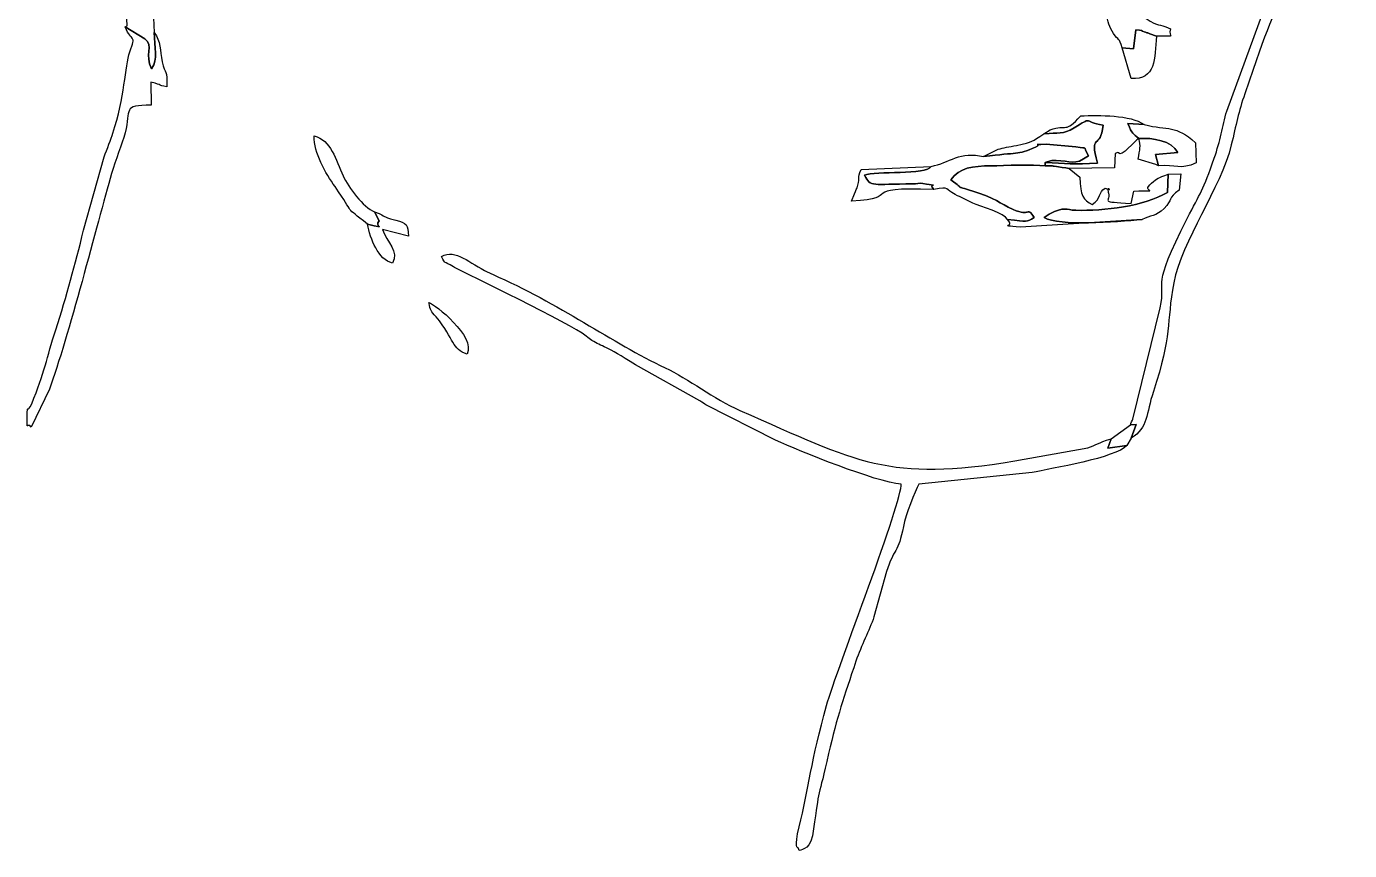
# Model space of a CAD drawing. Header units: millimetres. Extents: x -96.4 to -32.6, y 54.4 to 144.6.
# Drawn here: x -89.1 to -38.3, y 54.4 to 86.1 of the extents above; entities that cross this region are included whole.
import ezdxf

# ---------------------------------------------------------------- set-up
doc = ezdxf.new("R2010")
doc.units = ezdxf.units.MM
doc.header["$MEASUREMENT"] = 0
doc.layers.add('layer 1', color=7, linetype='Continuous')

msp = doc.modelspace()

# ---------------------------------------------------------------- linework, layer by layer
at = {"layer": 'layer 1', "color": 253}
for points, knots in [([(-38.6426, 100.7253), (-38.7871, 99.8835), (-39.0731, 100.4483), (-39.231, 99.7363), (-39.231, 99.7363), (-39.3005, 99.423), (-39.2254, 98.7762), (-39.2372, 98.4069), (-39.2372, 98.4069), (-39.5653, 99.5212), (-39.0779, 100.2045), (-39.6947, 100.313), (-39.6947, 100.313), (-39.5595, 99.8421), (-39.5798, 99.2019), (-39.5543, 98.6099), (-39.5543, 98.6099), (-39.4279, 97.8718), (-39.1889, 95.345), (-39.2713, 94.6092), (-39.2713, 94.6092), (-39.3701, 93.7267), (-39.4991, 93.8135), (-39.4849, 92.7355), (-39.4849, 92.7355), (-39.4593, 90.7958), (-40.2751, 89.2091), (-41.246, 87.6552), (-41.246, 87.6552), (-41.246, 87.6552), (-43.0215, 82.8199), (-43.0215, 82.8199), (-43.0215, 82.8199), (-43.1667, 82.222), (-43.2717, 81.6748), (-43.4988, 81.0131), (-43.4988, 81.0131), (-43.9274, 79.7642), (-44.0398, 79.6724), (-44.5369, 78.6909), (-44.5369, 78.6909), (-45.9611, 75.8792), (-45.3392, 76.4354), (-45.5721, 75.2512), (-45.5721, 75.2512), (-45.5721, 75.2512), (-46.6293, 70.9739), (-46.6293, 70.9739), (-46.6293, 70.9739), (-46.6391, 70.9434), (-46.7069, 70.7909), (-46.7229, 70.7524), (-46.7229, 70.7524), (-46.7229, 70.7524), (-46.4992, 70.772), (-46.4992, 70.772), (-46.4992, 70.772), (-46.4992, 70.772), (-46.6949, 70.238), (-46.6949, 70.238), (-46.6949, 70.238), (-46.0288, 70.6405), (-46.1259, 71.1717), (-45.8394, 72.0319), (-45.8394, 72.0319), (-45.1105, 74.221), (-45.3499, 74.642), (-45.0561, 76.214), (-45.0561, 76.214), (-44.7551, 77.8237), (-43.2412, 79.8554), (-42.8444, 81.5161), (-42.8444, 81.5161), (-42.6593, 82.2905), (-42.565, 82.7979), (-42.3262, 83.4846), (-42.3262, 83.4846), (-41.3809, 86.2023), (-41.4656, 86.1553), (-40.1184, 88.6462), (-40.1184, 88.6462), (-39.8383, 89.1639), (-39.6767, 89.8137), (-39.4251, 90.4606), (-39.4251, 90.4606), (-38.6606, 92.4262), (-39.0193, 92.321), (-38.8451, 93.4793), (-38.8451, 93.4793), (-38.4136, 96.3485), (-38.7713, 94.1582), (-38.856, 96.7322), (-38.856, 96.7322), (-39.0307, 102.0478), (-38.8107, 98.8097), (-38.301, 100.9471), (-38.301, 100.9471), (-38.3388, 100.9232), (-38.3875, 100.8967), (-38.4161, 100.8788), (-38.4161, 100.8788), (-38.4408, 100.8633), (-38.4905, 100.8332), (-38.5142, 100.8181), (-38.5142, 100.8181), (-38.54, 100.8019), (-38.6112, 100.7526), (-38.6426, 100.7253)], [0, 0, 0, 0, 0.0357143, 0.0357143, 0.0357143, 0.0357143, 0.0714286, 0.0714286, 0.0714286, 0.0714286, 0.1071429, 0.1071429, 0.1071429, 0.1071429, 0.1428571, 0.1428571, 0.1428571, 0.1428571, 0.1785714, 0.1785714, 0.1785714, 0.1785714, 0.2142857, 0.2142857, 0.2142857, 0.2142857, 0.25, 0.25, 0.25, 0.25, 0.2857143, 0.2857143, 0.2857143, 0.2857143, 0.3214286, 0.3214286, 0.3214286, 0.3214286, 0.3571429, 0.3571429, 0.3571429, 0.3571429, 0.3928571, 0.3928571, 0.3928571, 0.3928571, 0.4285714, 0.4285714, 0.4285714, 0.4285714, 0.4642857, 0.4642857, 0.4642857, 0.4642857, 0.5, 0.5, 0.5, 0.5, 0.5357143, 0.5357143, 0.5357143, 0.5357143, 0.5714286, 0.5714286, 0.5714286, 0.5714286, 0.6071429, 0.6071429, 0.6071429, 0.6071429, 0.6428571, 0.6428571, 0.6428571, 0.6428571, 0.6785714, 0.6785714, 0.6785714, 0.6785714, 0.7142857, 0.7142857, 0.7142857, 0.7142857, 0.75, 0.75, 0.75, 0.75, 0.7857143, 0.7857143, 0.7857143, 0.7857143, 0.8214286, 0.8214286, 0.8214286, 0.8214286, 0.8571429, 0.8571429, 0.8571429, 0.8571429, 0.8928571, 0.8928571, 0.8928571, 0.8928571, 0.9285714, 0.9285714, 0.9285714, 0.9285714, 1, 1, 1, 1]), ([(-84.2333, 85.8455), (-84.2374, 85.2495), (-84.0716, 84.8238), (-84.333, 84.4494), (-84.333, 84.4494), (-84.6227, 84.9765), (-84.2365, 85.3235), (-84.5943, 85.6001), (-84.5943, 85.6001), (-84.5943, 85.6001), (-85.3525, 86.0534), (-85.3525, 86.0534), (-85.3525, 86.0534), (-85.0842, 85.4098), (-84.9161, 85.8108), (-85.1687, 85.0959), (-85.1687, 85.0959), (-85.3675, 84.5332), (-85.3599, 83.3272), (-85.8249, 81.9665), (-85.8249, 81.9665), (-85.897, 81.7552), (-86.0464, 81.3546), (-86.1583, 81.0583), (-86.1583, 81.0583), (-86.1583, 81.0583), (-86.9494, 78.2363), (-86.9494, 78.2363), (-86.9494, 78.2363), (-87.2725, 76.9025), (-87.5939, 75.7421), (-88.0194, 74.4048), (-88.0194, 74.4048), (-88.3614, 73.3299), (-88.4533, 72.7492), (-88.9419, 71.5667), (-88.9419, 71.5667), (-89.1159, 71.1458), (-89.1079, 71.6132), (-89.1129, 71.0894), (-89.1129, 71.0894), (-89.1192, 70.4101), (-89.1433, 70.8943), (-88.9596, 70.666), (-88.9596, 70.666), (-88.9596, 70.666), (-88.2642, 72.1286), (-88.2642, 72.1286), (-88.2642, 72.1286), (-87.5607, 74.032), (-86.4141, 78.5065), (-85.8766, 80.4146), (-85.8766, 80.4146), (-85.7261, 80.9489), (-85.473, 81.5332), (-85.3563, 81.9813), (-85.3563, 81.9813), (-85.1176, 82.8973), (-85.4869, 83.0319), (-84.3494, 83.0484), (-84.3494, 83.0484), (-84.3494, 83.0484), (-84.3613, 83.9288), (-84.3613, 83.9288), (-84.3613, 83.9288), (-83.8379, 83.8022), (-84.1522, 83.8217), (-83.7489, 83.7537), (-83.7489, 83.7537), (-83.7206, 84.4237), (-83.8214, 84.214), (-83.9236, 84.7162), (-83.9236, 84.7162), (-84.014, 85.1601), (-83.976, 85.5023), (-84.2333, 85.8455)], [0, 0, 0, 0, 0.05, 0.05, 0.05, 0.05, 0.1, 0.1, 0.1, 0.1, 0.15, 0.15, 0.15, 0.15, 0.2, 0.2, 0.2, 0.2, 0.25, 0.25, 0.25, 0.25, 0.3, 0.3, 0.3, 0.3, 0.35, 0.35, 0.35, 0.35, 0.4, 0.4, 0.4, 0.4, 0.45, 0.45, 0.45, 0.45, 0.5, 0.5, 0.5, 0.5, 0.55, 0.55, 0.55, 0.55, 0.6, 0.6, 0.6, 0.6, 0.65, 0.65, 0.65, 0.65, 0.7, 0.7, 0.7, 0.7, 0.75, 0.75, 0.75, 0.75, 0.8, 0.8, 0.8, 0.8, 0.85, 0.85, 0.85, 0.85, 0.9, 0.9, 0.9, 0.9, 1, 1, 1, 1]), ([(-47.0405, 85.2468), (-47.0405, 85.2468), (-46.6955, 84.0769), (-46.6955, 84.0769), (-46.6955, 84.0769), (-45.7562, 84.0046), (-45.7781, 84.8356), (-45.7215, 85.6985), (-45.7215, 85.6985), (-45.7215, 85.6985), (-45.9744, 85.7895), (-45.9744, 85.7895), (-45.9744, 85.7895), (-46.0127, 85.8031), (-46.0476, 85.8188), (-46.087, 85.8325), (-46.087, 85.8325), (-46.123, 85.8449), (-46.1577, 85.8598), (-46.1904, 85.8707), (-46.1904, 85.8707), (-46.309, 85.91), (-46.2545, 85.9208), (-46.5124, 85.9435), (-46.5124, 85.9435), (-46.5124, 85.9435), (-46.598, 85.2118), (-46.598, 85.2118), (-46.598, 85.2118), (-46.598, 85.2118), (-47.0405, 85.2468), (-47.0405, 85.2468)], [0, 0, 0, 0, 0.1111111, 0.1111111, 0.1111111, 0.1111111, 0.2222222, 0.2222222, 0.2222222, 0.2222222, 0.3333333, 0.3333333, 0.3333333, 0.3333333, 0.4444444, 0.4444444, 0.4444444, 0.4444444, 0.5555556, 0.5555556, 0.5555556, 0.5555556, 0.6666667, 0.6666667, 0.6666667, 0.6666667, 0.7777778, 0.7777778, 0.7777778, 0.7777778, 1, 1, 1, 1]), ([(-76.0374, 78.4652), (-75.9293, 77.9058), (-75.6242, 77.1007), (-75.08, 76.9727), (-75.08, 76.9727), (-74.8215, 77.4103), (-75.2856, 77.7747), (-75.4615, 78.2706), (-75.4615, 78.2706), (-75.4615, 78.2706), (-74.4689, 78.0057), (-74.4689, 78.0057), (-74.4689, 78.0057), (-74.4832, 78.4698), (-74.5288, 78.5022), (-74.9534, 78.6229), (-74.9534, 78.6229), (-75.5962, 78.8056), (-75.202, 78.7216), (-75.7659, 78.9489), (-75.7659, 78.9489), (-75.7659, 78.9489), (-75.587, 78.6027), (-75.587, 78.6027), (-75.587, 78.6027), (-75.8359, 78.3673), (-75.1954, 78.2902), (-76.0374, 78.4652)], [0, 0, 0, 0, 0.125, 0.125, 0.125, 0.125, 0.25, 0.25, 0.25, 0.25, 0.375, 0.375, 0.375, 0.375, 0.5, 0.5, 0.5, 0.5, 0.625, 0.625, 0.625, 0.625, 0.75, 0.75, 0.75, 0.75, 1, 1, 1, 1]), ([(-46.8571, 69.9584), (-46.8571, 69.9584), (-47.5913, 69.8614), (-47.5913, 69.8614), (-47.5913, 69.8614), (-47.5913, 69.8614), (-47.4601, 70.2153), (-47.4601, 70.2153), (-47.4601, 70.2153), (-47.9806, 70.0713), (-48.0422, 69.9603), (-48.36, 69.8731), (-48.36, 69.8731), (-48.36, 69.8731), (-51.1616, 69.3637), (-51.1616, 69.3637), (-51.1616, 69.3637), (-56.0212, 68.5637), (-57.1873, 69.2955), (-61.7257, 71.3078), (-61.7257, 71.3078), (-62.7405, 71.7578), (-63.6996, 72.5175), (-64.6051, 72.9478), (-64.6051, 72.9478), (-66.6286, 73.9097), (-68.6822, 75.4215), (-71.2399, 76.544), (-71.2399, 76.544), (-71.2762, 76.5599), (-71.3775, 76.6084), (-71.4127, 76.6254), (-71.4127, 76.6254), (-72.1083, 76.9614), (-72.6523, 77.5381), (-73.1954, 77.2272), (-73.1954, 77.2272), (-73.0278, 76.8896), (-73.1325, 77.0841), (-72.737, 76.8233), (-72.737, 76.8233), (-72.7336, 76.8211), (-68.7673, 74.9023), (-67.7852, 74.272), (-67.7852, 74.272), (-67.7852, 74.272), (-67.4129, 73.9991), (-67.4129, 73.9991), (-67.4129, 73.9991), (-67.0093, 73.7443), (-66.8993, 73.8085), (-65.7441, 73.0613), (-65.7441, 73.0613), (-65.7441, 73.0613), (-63.2639, 71.6722), (-63.2639, 71.6722), (-63.2639, 71.6722), (-63.1743, 71.6166), (-63.062, 71.54), (-63.0338, 71.522), (-63.0338, 71.522), (-63.0338, 71.522), (-60.3571, 70.1675), (-60.3571, 70.1675), (-60.3571, 70.1675), (-59.415, 69.7404), (-56.5058, 68.5423), (-55.535, 68.4743), (-55.535, 68.4743), (-55.4448, 67.898), (-58.0077, 61.3479), (-58.3987, 59.9566), (-58.3987, 59.9566), (-58.9858, 57.8673), (-59.0984, 56.7221), (-59.449, 55.2914), (-59.449, 55.2914), (-59.651, 54.4669), (-59.4968, 54.4879), (-59.4957, 54.4925), (-59.4957, 54.4925), (-59.4912, 54.5116), (-59.4708, 54.4149), (-59.4498, 54.3805), (-59.4498, 54.3805), (-59.3182, 54.4468), (-58.9991, 54.3894), (-58.8934, 55.217), (-58.8934, 55.217), (-58.6926, 56.789), (-58.7145, 56.3678), (-58.3175, 58.1106), (-58.3175, 58.1106), (-57.9932, 59.5341), (-57.7302, 60.2839), (-57.2693, 61.6602), (-57.2693, 61.6602), (-57.0604, 62.284), (-56.7613, 62.8268), (-56.5755, 63.3697), (-56.5755, 63.3697), (-56.5755, 63.3697), (-56.0915, 65.1083), (-56.0915, 65.1083), (-56.0915, 65.1083), (-55.8312, 65.9725), (-55.6267, 65.8459), (-55.4459, 66.8413), (-55.4459, 66.8413), (-55.364, 67.2921), (-54.9965, 68.1937), (-54.8515, 68.4692), (-54.8515, 68.4692), (-54.8515, 68.4692), (-50.5007, 68.9158), (-50.5007, 68.9158), (-50.5007, 68.9158), (-49.75, 69.0767), (-47.2671, 69.4868), (-46.8571, 69.9584)], [0, 0, 0, 0, 0.0322581, 0.0322581, 0.0322581, 0.0322581, 0.0645161, 0.0645161, 0.0645161, 0.0645161, 0.0967742, 0.0967742, 0.0967742, 0.0967742, 0.1290323, 0.1290323, 0.1290323, 0.1290323, 0.1612903, 0.1612903, 0.1612903, 0.1612903, 0.1935484, 0.1935484, 0.1935484, 0.1935484, 0.2258065, 0.2258065, 0.2258065, 0.2258065, 0.2580645, 0.2580645, 0.2580645, 0.2580645, 0.2903226, 0.2903226, 0.2903226, 0.2903226, 0.3225806, 0.3225806, 0.3225806, 0.3225806, 0.3548387, 0.3548387, 0.3548387, 0.3548387, 0.3870968, 0.3870968, 0.3870968, 0.3870968, 0.4193548, 0.4193548, 0.4193548, 0.4193548, 0.4516129, 0.4516129, 0.4516129, 0.4516129, 0.483871, 0.483871, 0.483871, 0.483871, 0.516129, 0.516129, 0.516129, 0.516129, 0.5483871, 0.5483871, 0.5483871, 0.5483871, 0.5806452, 0.5806452, 0.5806452, 0.5806452, 0.6129032, 0.6129032, 0.6129032, 0.6129032, 0.6451613, 0.6451613, 0.6451613, 0.6451613, 0.6774194, 0.6774194, 0.6774194, 0.6774194, 0.7096774, 0.7096774, 0.7096774, 0.7096774, 0.7419355, 0.7419355, 0.7419355, 0.7419355, 0.7741935, 0.7741935, 0.7741935, 0.7741935, 0.8064516, 0.8064516, 0.8064516, 0.8064516, 0.8387097, 0.8387097, 0.8387097, 0.8387097, 0.8709677, 0.8709677, 0.8709677, 0.8709677, 0.9032258, 0.9032258, 0.9032258, 0.9032258, 0.9354839, 0.9354839, 0.9354839, 0.9354839, 1, 1, 1, 1])]:
    msp.add_open_spline(points, degree=3, knots=knots, dxfattribs=at)
at = {"layer": 'layer 1', "color": 250}
msp.add_open_spline([(-85.2736, 86.0948), (-85.2736, 86.0948), (-85.3525, 86.0534), (-85.3525, 86.0534), (-85.3525, 86.0534), (-85.3525, 86.0534), (-84.5943, 85.6001), (-84.5943, 85.6001), (-84.5943, 85.6001), (-84.2365, 85.3235), (-84.6227, 84.9765), (-84.333, 84.4494), (-84.333, 84.4494), (-84.0716, 84.8238), (-84.2374, 85.2495), (-84.2333, 85.8455), (-84.2333, 85.8455), (-84.2333, 85.8455), (-84.2717, 86.6861), (-84.2717, 86.6861), (-84.2717, 86.6861), (-84.408, 86.8257), (-84.4733, 86.4602), (-84.4025, 87.1399), (-84.4025, 87.1399), (-84.5858, 87.2643), (-84.5371, 87.2344), (-84.8333, 87.3152), (-84.8333, 87.3152), (-84.8333, 87.3152), (-85.1104, 86.8509), (-85.1104, 86.8509), (-85.1104, 86.8509), (-85.2064, 86.7243), (-85.1482, 86.8119), (-85.3038, 86.6454), (-85.3038, 86.6454), (-85.3038, 86.6454), (-85.2736, 86.0948), (-85.2736, 86.0948)], degree=3, knots=[0, 0, 0, 0, 0.0909091, 0.0909091, 0.0909091, 0.0909091, 0.1818182, 0.1818182, 0.1818182, 0.1818182, 0.2727273, 0.2727273, 0.2727273, 0.2727273, 0.3636364, 0.3636364, 0.3636364, 0.3636364, 0.4545455, 0.4545455, 0.4545455, 0.4545455, 0.5454545, 0.5454545, 0.5454545, 0.5454545, 0.6363636, 0.6363636, 0.6363636, 0.6363636, 0.7272727, 0.7272727, 0.7272727, 0.7272727, 0.8181818, 0.8181818, 0.8181818, 0.8181818, 1, 1, 1, 1], dxfattribs=at)
at = {"layer": 'layer 1', "color": 8}
for points, knots in [([(-47.6664, 86.5654), (-47.5864, 86.2583), (-47.5213, 86.036), (-47.3714, 85.8045), (-47.3714, 85.8045), (-47.177, 85.5043), (-47.1539, 85.6757), (-47.0405, 85.2468), (-47.0405, 85.2468), (-47.0405, 85.2468), (-46.598, 85.2118), (-46.598, 85.2118), (-46.598, 85.2118), (-46.598, 85.2118), (-46.5124, 85.9435), (-46.5124, 85.9435), (-46.5124, 85.9435), (-46.2545, 85.9208), (-46.309, 85.91), (-46.1904, 85.8707), (-46.1904, 85.8707), (-46.1577, 85.8598), (-46.123, 85.8449), (-46.087, 85.8325), (-46.087, 85.8325), (-46.0476, 85.8188), (-46.0127, 85.8031), (-45.9744, 85.7895), (-45.9744, 85.7895), (-45.9744, 85.7895), (-45.7215, 85.6985), (-45.7215, 85.6985), (-45.7215, 85.6985), (-44.8461, 85.7091), (-45.2995, 85.6246), (-45.1869, 85.9801), (-45.1869, 85.9801), (-45.7101, 86.235), (-45.5573, 85.9919), (-46.1505, 86.403), (-46.1505, 86.403), (-46.4585, 86.6164), (-46.8048, 86.772), (-47.1216, 86.905), (-47.1216, 86.905), (-47.1216, 86.905), (-46.9855, 86.4083), (-46.9855, 86.4083), (-46.9855, 86.4083), (-47.3272, 86.4536), (-47.4241, 86.4756), (-47.6664, 86.5654)], [0, 0, 0, 0, 0.0714286, 0.0714286, 0.0714286, 0.0714286, 0.1428571, 0.1428571, 0.1428571, 0.1428571, 0.2142857, 0.2142857, 0.2142857, 0.2142857, 0.2857143, 0.2857143, 0.2857143, 0.2857143, 0.3571429, 0.3571429, 0.3571429, 0.3571429, 0.4285714, 0.4285714, 0.4285714, 0.4285714, 0.5, 0.5, 0.5, 0.5, 0.5714286, 0.5714286, 0.5714286, 0.5714286, 0.6428571, 0.6428571, 0.6428571, 0.6428571, 0.7142857, 0.7142857, 0.7142857, 0.7142857, 0.7857143, 0.7857143, 0.7857143, 0.7857143, 0.8571429, 0.8571429, 0.8571429, 0.8571429, 1, 1, 1, 1]), ([(-50.0427, 81.9457), (-50.5569, 81.644), (-50.4124, 81.6301), (-51.1017, 81.4993), (-51.1017, 81.4993), (-51.3784, 81.4468), (-51.6178, 81.4135), (-51.8051, 81.3506), (-51.8051, 81.3506), (-51.8051, 81.3506), (-52.3639, 81.0664), (-52.3639, 81.0664), (-52.3639, 81.0664), (-51.0005, 81.2562), (-51.115, 81.1042), (-50.3645, 81.4354), (-50.3645, 81.4354), (-50.0501, 81.5741), (-50.6299, 81.5309), (-49.9621, 81.5413), (-49.9621, 81.5413), (-49.9621, 81.5413), (-48.8166, 81.4428), (-48.8166, 81.4428), (-48.8166, 81.4428), (-48.2646, 81.3269), (-48.6066, 81.5443), (-48.3331, 81.1035), (-48.3331, 81.1035), (-48.8665, 80.6887), (-49.0491, 80.9155), (-49.5738, 80.9206), (-49.5738, 80.9206), (-49.6171, 80.921), (-49.6482, 80.9225), (-49.6882, 80.9199), (-49.6882, 80.9199), (-49.7261, 80.9174), (-49.7624, 80.9086), (-49.7953, 80.904), (-49.7953, 80.904), (-49.7953, 80.904), (-49.9945, 80.8361), (-49.9945, 80.8361), (-49.9945, 80.8361), (-49.2241, 80.827), (-48.8764, 80.7437), (-47.9898, 80.8223), (-47.9898, 80.8223), (-48.3142, 82.0215), (-47.8684, 81.2987), (-47.7656, 82.279), (-47.7656, 82.279), (-48.6078, 82.4227), (-48.1332, 82.6154), (-48.8773, 82.1757), (-48.8773, 82.1757), (-49.3328, 81.9065), (-49.4742, 82.0074), (-50.0427, 81.9457)], [0, 0, 0, 0, 0.0625, 0.0625, 0.0625, 0.0625, 0.125, 0.125, 0.125, 0.125, 0.1875, 0.1875, 0.1875, 0.1875, 0.25, 0.25, 0.25, 0.25, 0.3125, 0.3125, 0.3125, 0.3125, 0.375, 0.375, 0.375, 0.375, 0.4375, 0.4375, 0.4375, 0.4375, 0.5, 0.5, 0.5, 0.5, 0.5625, 0.5625, 0.5625, 0.5625, 0.625, 0.625, 0.625, 0.625, 0.6875, 0.6875, 0.6875, 0.6875, 0.75, 0.75, 0.75, 0.75, 0.8125, 0.8125, 0.8125, 0.8125, 0.875, 0.875, 0.875, 0.875, 1, 1, 1, 1]), ([(-46.2701, 78.6545), (-45.961, 78.8101), (-45.7264, 78.7651), (-45.4227, 79.0732), (-45.4227, 79.0732), (-45.0779, 79.4228), (-45.304, 79.4597), (-44.8446, 79.7814), (-44.8446, 79.7814), (-44.8446, 79.7814), (-44.778, 80.4027), (-44.778, 80.4027), (-44.778, 80.4027), (-44.778, 80.4027), (-45.2643, 80.3991), (-45.2643, 80.3991), (-45.2643, 80.3991), (-45.2643, 80.3991), (-45.298, 79.6917), (-45.298, 79.6917), (-45.298, 79.6917), (-46.2027, 79.1568), (-47.7321, 78.9742), (-48.8203, 79.0033), (-48.8203, 79.0033), (-49.2195, 79.0139), (-49.2254, 79.1691), (-49.8446, 78.8559), (-49.8446, 78.8559), (-49.8446, 78.8559), (-50.0322, 78.7277), (-50.0322, 78.7277), (-50.0322, 78.7277), (-49.4572, 78.3771), (-47.3107, 78.5543), (-46.2701, 78.6545)], [0, 0, 0, 0, 0.1, 0.1, 0.1, 0.1, 0.2, 0.2, 0.2, 0.2, 0.3, 0.3, 0.3, 0.3, 0.4, 0.4, 0.4, 0.4, 0.5, 0.5, 0.5, 0.5, 0.6, 0.6, 0.6, 0.6, 0.7, 0.7, 0.7, 0.7, 0.8, 0.8, 0.8, 0.8, 1, 1, 1, 1])]:
    msp.add_open_spline(points, degree=3, knots=knots, dxfattribs=at)
at = {"layer": 'layer 1', "color": 9}
for points, knots in [([(-50.0427, 81.9457), (-49.4742, 82.0074), (-49.3328, 81.9065), (-48.8773, 82.1757), (-48.8773, 82.1757), (-48.1332, 82.6154), (-48.6078, 82.4227), (-47.7656, 82.279), (-47.7656, 82.279), (-47.8684, 81.2987), (-48.3142, 82.0215), (-47.9898, 80.8223), (-47.9898, 80.8223), (-48.8764, 80.7437), (-49.2241, 80.827), (-49.9945, 80.8361), (-49.9945, 80.8361), (-49.9945, 80.8361), (-49.9998, 80.7079), (-49.9998, 80.7079), (-49.9998, 80.7079), (-49.6028, 80.7242), (-49.8465, 80.7194), (-49.5653, 80.6873), (-49.5653, 80.6873), (-49.501, 80.6799), (-49.21, 80.6288), (-49.0719, 80.6128), (-49.0719, 80.6128), (-49.0719, 80.6128), (-47.3392, 80.6344), (-47.3392, 80.6344), (-47.3392, 80.6344), (-47.3392, 80.6344), (-47.3043, 81.1849), (-47.3043, 81.1849), (-47.3043, 81.1849), (-47.2648, 81.1977), (-47.205, 81.241), (-47.1855, 81.2076), (-47.1855, 81.2076), (-47.0737, 81.0158), (-46.5358, 81.6946), (-46.4016, 81.7643), (-46.4016, 81.7643), (-46.6152, 81.9609), (-46.6496, 81.9163), (-46.8199, 82.3437), (-46.8199, 82.3437), (-46.8199, 82.3437), (-46.196, 82.3022), (-46.196, 82.3022), (-46.196, 82.3022), (-46.7214, 82.6825), (-47.9222, 82.657), (-48.6315, 82.636), (-48.6315, 82.636), (-49.2516, 81.9418), (-49.1384, 82.337), (-49.8101, 82.0931), (-49.8101, 82.0931), (-49.8101, 82.0931), (-50.0427, 81.9457), (-50.0427, 81.9457)], [0, 0, 0, 0, 0.0588235, 0.0588235, 0.0588235, 0.0588235, 0.1176471, 0.1176471, 0.1176471, 0.1176471, 0.1764706, 0.1764706, 0.1764706, 0.1764706, 0.2352941, 0.2352941, 0.2352941, 0.2352941, 0.2941176, 0.2941176, 0.2941176, 0.2941176, 0.3529412, 0.3529412, 0.3529412, 0.3529412, 0.4117647, 0.4117647, 0.4117647, 0.4117647, 0.4705882, 0.4705882, 0.4705882, 0.4705882, 0.5294118, 0.5294118, 0.5294118, 0.5294118, 0.5882353, 0.5882353, 0.5882353, 0.5882353, 0.6470588, 0.6470588, 0.6470588, 0.6470588, 0.7058824, 0.7058824, 0.7058824, 0.7058824, 0.7647059, 0.7647059, 0.7647059, 0.7647059, 0.8235294, 0.8235294, 0.8235294, 0.8235294, 0.8823529, 0.8823529, 0.8823529, 0.8823529, 1, 1, 1, 1]), ([(-45.6405, 80.711), (-45.6405, 80.711), (-45.7543, 81.145), (-45.7543, 81.145), (-45.7543, 81.145), (-45.7543, 81.145), (-44.9005, 81.2285), (-44.9005, 81.2285), (-44.9005, 81.2285), (-45.1264, 81.6803), (-45.8722, 81.7989), (-46.4016, 81.7643), (-46.4016, 81.7643), (-46.3091, 81.4676), (-46.3598, 81.3493), (-46.4251, 80.9734), (-46.4251, 80.9734), (-46.4251, 80.9734), (-45.7408, 80.7642), (-45.7408, 80.7642), (-45.7408, 80.7642), (-45.7161, 80.7519), (-45.675, 80.7265), (-45.6405, 80.711)], [0, 0, 0, 0, 0.1428571, 0.1428571, 0.1428571, 0.1428571, 0.2857143, 0.2857143, 0.2857143, 0.2857143, 0.4285714, 0.4285714, 0.4285714, 0.4285714, 0.5714286, 0.5714286, 0.5714286, 0.5714286, 0.7142857, 0.7142857, 0.7142857, 0.7142857, 1, 1, 1, 1]), ([(-54.2767, 79.8011), (-54.5621, 80.0881), (-53.8973, 79.8814), (-54.693, 80.0315), (-54.693, 80.0315), (-54.8631, 80.0635), (-54.9204, 80.0214), (-55.0751, 80.0208), (-55.0751, 80.0208), (-56.6577, 80.0145), (-56.6953, 79.8719), (-56.9382, 80.3533), (-56.9382, 80.3533), (-56.5344, 80.5346), (-54.544, 80.3493), (-54.3808, 80.691), (-54.3808, 80.691), (-54.3808, 80.691), (-57.074, 80.5769), (-57.074, 80.5769), (-57.074, 80.5769), (-57.2317, 80.2088), (-57.1046, 80.2906), (-57.1956, 79.967), (-57.1956, 79.967), (-57.2426, 79.7998), (-57.2679, 79.7912), (-57.3269, 79.6394), (-57.3269, 79.6394), (-57.3269, 79.6394), (-57.4334, 79.3535), (-57.4334, 79.3535), (-57.4334, 79.3535), (-55.3982, 79.4597), (-57.3009, 79.9155), (-54.2767, 79.8011)], [0, 0, 0, 0, 0.1, 0.1, 0.1, 0.1, 0.2, 0.2, 0.2, 0.2, 0.3, 0.3, 0.3, 0.3, 0.4, 0.4, 0.4, 0.4, 0.5, 0.5, 0.5, 0.5, 0.6, 0.6, 0.6, 0.6, 0.7, 0.7, 0.7, 0.7, 0.8, 0.8, 0.8, 0.8, 1, 1, 1, 1]), ([(-72.204, 73.4703), (-71.8858, 74.1642), (-73.4264, 75.3761), (-73.6857, 75.4615), (-73.6857, 75.4615), (-73.6167, 75.1203), (-73.6013, 75.1438), (-73.4056, 74.9079), (-73.4056, 74.9079), (-72.6658, 74.0161), (-72.8068, 73.6606), (-72.204, 73.4703)], [0, 0, 0, 0, 0.25, 0.25, 0.25, 0.25, 0.5, 0.5, 0.5, 0.5, 1, 1, 1, 1])]:
    msp.add_open_spline(points, degree=3, knots=knots, dxfattribs=at)
at = {"layer": 'layer 1', "color": 251}
for points, knots in [([(-76.0374, 78.4652), (-75.1954, 78.2902), (-75.8359, 78.3673), (-75.587, 78.6027), (-75.587, 78.6027), (-75.587, 78.6027), (-75.7659, 78.9489), (-75.7659, 78.9489), (-75.7659, 78.9489), (-76.2064, 79.1139), (-76.7685, 79.8801), (-76.9734, 80.326), (-76.9734, 80.326), (-77.2622, 80.9541), (-77.4367, 81.7013), (-78.0913, 81.8696), (-78.0913, 81.8696), (-78.1003, 81.2029), (-77.6466, 80.4321), (-77.2863, 79.9133), (-77.2863, 79.9133), (-76.4785, 78.7501), (-76.9807, 79.2252), (-76.0374, 78.4652)], [0, 0, 0, 0, 0.1428571, 0.1428571, 0.1428571, 0.1428571, 0.2857143, 0.2857143, 0.2857143, 0.2857143, 0.4285714, 0.4285714, 0.4285714, 0.4285714, 0.5714286, 0.5714286, 0.5714286, 0.5714286, 0.7142857, 0.7142857, 0.7142857, 0.7142857, 1, 1, 1, 1]), ([(-46.4016, 81.7643), (-45.8722, 81.7989), (-45.1264, 81.6803), (-44.9005, 81.2285), (-44.9005, 81.2285), (-44.9005, 81.2285), (-45.7543, 81.145), (-45.7543, 81.145), (-45.7543, 81.145), (-45.7543, 81.145), (-45.6405, 80.711), (-45.6405, 80.711), (-45.6405, 80.711), (-44.9737, 80.7656), (-44.8168, 80.5395), (-44.1902, 80.8268), (-44.1902, 80.8268), (-44.1902, 80.8268), (-44.2266, 81.603), (-44.2266, 81.603), (-44.2266, 81.603), (-44.9877, 82.3042), (-45.2574, 82.0585), (-46.196, 82.3022), (-46.196, 82.3022), (-46.196, 82.3022), (-46.8199, 82.3437), (-46.8199, 82.3437), (-46.8199, 82.3437), (-46.6496, 81.9163), (-46.6152, 81.9609), (-46.4016, 81.7643)], [0, 0, 0, 0, 0.1111111, 0.1111111, 0.1111111, 0.1111111, 0.2222222, 0.2222222, 0.2222222, 0.2222222, 0.3333333, 0.3333333, 0.3333333, 0.3333333, 0.4444444, 0.4444444, 0.4444444, 0.4444444, 0.5555556, 0.5555556, 0.5555556, 0.5555556, 0.6666667, 0.6666667, 0.6666667, 0.6666667, 0.7777778, 0.7777778, 0.7777778, 0.7777778, 1, 1, 1, 1]), ([(-52.3639, 81.0664), (-53.2551, 81.2967), (-53.6828, 80.8273), (-54.3808, 80.691), (-54.3808, 80.691), (-54.544, 80.3493), (-56.5344, 80.5346), (-56.9382, 80.3533), (-56.9382, 80.3533), (-56.6953, 79.8719), (-56.6577, 80.0145), (-55.0751, 80.0208), (-55.0751, 80.0208), (-54.9204, 80.0214), (-54.8631, 80.0635), (-54.693, 80.0315), (-54.693, 80.0315), (-53.8973, 79.8814), (-54.5621, 80.0881), (-54.2767, 79.8011), (-54.2767, 79.8011), (-53.6209, 79.9324), (-53.8585, 79.8186), (-53.4564, 79.608), (-53.4564, 79.608), (-53.3273, 79.5404), (-53.2708, 79.5236), (-53.1088, 79.4474), (-53.1088, 79.4474), (-53.1088, 79.4474), (-52.7829, 79.2823), (-52.7829, 79.2823), (-52.7829, 79.2823), (-52.4919, 79.1457), (-51.5296, 78.8914), (-51.4465, 78.6439), (-51.4465, 78.6439), (-50.6315, 78.5729), (-50.7489, 78.5385), (-50.4171, 78.7277), (-50.4171, 78.7277), (-50.7367, 79.1888), (-50.5341, 78.7238), (-51.2313, 79.0379), (-51.2313, 79.0379), (-51.7786, 79.2845), (-51.8806, 79.4608), (-52.7718, 79.7413), (-52.7718, 79.7413), (-53.5867, 79.9978), (-52.9872, 79.7324), (-53.6192, 80.1734), (-53.6192, 80.1734), (-53.3111, 80.6464), (-52.7744, 80.709), (-52.078, 80.7137), (-52.078, 80.7137), (-51.5502, 80.7172), (-50.4531, 80.7845), (-49.9998, 80.7079), (-49.9998, 80.7079), (-49.9998, 80.7079), (-49.9945, 80.8361), (-49.9945, 80.8361), (-49.9945, 80.8361), (-49.9945, 80.8361), (-49.7953, 80.904), (-49.7953, 80.904), (-49.7953, 80.904), (-49.7624, 80.9086), (-49.7261, 80.9174), (-49.6882, 80.9199), (-49.6882, 80.9199), (-49.6482, 80.9225), (-49.6171, 80.921), (-49.5738, 80.9206), (-49.5738, 80.9206), (-49.0491, 80.9155), (-48.8665, 80.6887), (-48.3331, 81.1035), (-48.3331, 81.1035), (-48.6066, 81.5443), (-48.2646, 81.3269), (-48.8166, 81.4428), (-48.8166, 81.4428), (-48.8166, 81.4428), (-49.9621, 81.5413), (-49.9621, 81.5413), (-49.9621, 81.5413), (-50.6299, 81.5309), (-50.0501, 81.5741), (-50.3645, 81.4354), (-50.3645, 81.4354), (-51.115, 81.1042), (-51.0005, 81.2562), (-52.3639, 81.0664)], [0, 0, 0, 0, 0.04, 0.04, 0.04, 0.04, 0.08, 0.08, 0.08, 0.08, 0.12, 0.12, 0.12, 0.12, 0.16, 0.16, 0.16, 0.16, 0.2, 0.2, 0.2, 0.2, 0.24, 0.24, 0.24, 0.24, 0.28, 0.28, 0.28, 0.28, 0.32, 0.32, 0.32, 0.32, 0.36, 0.36, 0.36, 0.36, 0.4, 0.4, 0.4, 0.4, 0.44, 0.44, 0.44, 0.44, 0.48, 0.48, 0.48, 0.48, 0.52, 0.52, 0.52, 0.52, 0.56, 0.56, 0.56, 0.56, 0.6, 0.6, 0.6, 0.6, 0.64, 0.64, 0.64, 0.64, 0.68, 0.68, 0.68, 0.68, 0.72, 0.72, 0.72, 0.72, 0.76, 0.76, 0.76, 0.76, 0.8, 0.8, 0.8, 0.8, 0.84, 0.84, 0.84, 0.84, 0.88, 0.88, 0.88, 0.88, 0.92, 0.92, 0.92, 0.92, 1, 1, 1, 1]), ([(-47.4601, 70.2153), (-47.4601, 70.2153), (-47.5913, 69.8614), (-47.5913, 69.8614), (-47.5913, 69.8614), (-47.5913, 69.8614), (-46.8571, 69.9584), (-46.8571, 69.9584), (-46.8571, 69.9584), (-46.8571, 69.9584), (-46.6949, 70.238), (-46.6949, 70.238), (-46.6949, 70.238), (-46.6949, 70.238), (-46.4992, 70.772), (-46.4992, 70.772), (-46.4992, 70.772), (-46.4992, 70.772), (-46.7229, 70.7524), (-46.7229, 70.7524), (-46.7229, 70.7524), (-46.7229, 70.7524), (-47.4601, 70.2153), (-47.4601, 70.2153)], [0, 0, 0, 0, 0.1428571, 0.1428571, 0.1428571, 0.1428571, 0.2857143, 0.2857143, 0.2857143, 0.2857143, 0.4285714, 0.4285714, 0.4285714, 0.4285714, 0.5714286, 0.5714286, 0.5714286, 0.5714286, 0.7142857, 0.7142857, 0.7142857, 0.7142857, 1, 1, 1, 1])]:
    msp.add_open_spline(points, degree=3, knots=knots, dxfattribs=at)
at = {"layer": 'layer 1', "color": 254}
msp.add_open_spline([(-51.4465, 78.6439), (-51.0937, 78.3213), (-51.9292, 78.4604), (-50.9469, 78.3532), (-50.9469, 78.3532), (-50.9469, 78.3532), (-46.2701, 78.6545), (-46.2701, 78.6545), (-46.2701, 78.6545), (-47.3107, 78.5543), (-49.4572, 78.3771), (-50.0322, 78.7277), (-50.0322, 78.7277), (-50.0322, 78.7277), (-49.8446, 78.8559), (-49.8446, 78.8559), (-49.8446, 78.8559), (-49.2254, 79.1691), (-49.2195, 79.0139), (-48.8203, 79.0033), (-48.8203, 79.0033), (-47.7321, 78.9742), (-46.2027, 79.1568), (-45.298, 79.6917), (-45.298, 79.6917), (-45.298, 79.6917), (-45.2643, 80.3991), (-45.2643, 80.3991), (-45.2643, 80.3991), (-45.6824, 80.242), (-45.6832, 80.2299), (-45.9063, 80.0485), (-45.9063, 80.0485), (-46.3925, 79.6534), (-45.3879, 79.7822), (-46.596, 79.7436), (-46.596, 79.7436), (-46.596, 79.7436), (-46.6955, 79.2608), (-46.6955, 79.2608), (-46.6955, 79.2608), (-47.9412, 79.3714), (-47.4837, 79.2585), (-47.5657, 79.667), (-47.5657, 79.667), (-47.5678, 79.6773), (-47.574, 79.7122), (-47.5773, 79.7215), (-47.5773, 79.7215), (-47.6648, 79.9628), (-47.3264, 79.7021), (-47.6958, 79.8531), (-47.6958, 79.8531), (-47.9621, 79.711), (-47.8338, 79.4493), (-48.196, 79.2285), (-48.196, 79.2285), (-48.5282, 79.4125), (-48.6404, 79.534), (-48.6707, 80.2836), (-48.6707, 80.2836), (-48.6707, 80.2836), (-49.0719, 80.6128), (-49.0719, 80.6128), (-49.0719, 80.6128), (-49.21, 80.6288), (-49.501, 80.6799), (-49.5653, 80.6873), (-49.5653, 80.6873), (-49.8465, 80.7194), (-49.6028, 80.7242), (-49.9998, 80.7079), (-49.9998, 80.7079), (-50.4531, 80.7845), (-51.5502, 80.7172), (-52.078, 80.7137), (-52.078, 80.7137), (-52.7744, 80.709), (-53.3111, 80.6464), (-53.6192, 80.1734), (-53.6192, 80.1734), (-52.9872, 79.7324), (-53.5867, 79.9978), (-52.7718, 79.7413), (-52.7718, 79.7413), (-51.8806, 79.4608), (-51.7786, 79.2845), (-51.2313, 79.0379), (-51.2313, 79.0379), (-50.5341, 78.7238), (-50.7367, 79.1888), (-50.4171, 78.7277), (-50.4171, 78.7277), (-50.7489, 78.5385), (-50.6315, 78.5729), (-51.4465, 78.6439)], degree=3, knots=[0, 0, 0, 0, 0.04, 0.04, 0.04, 0.04, 0.08, 0.08, 0.08, 0.08, 0.12, 0.12, 0.12, 0.12, 0.16, 0.16, 0.16, 0.16, 0.2, 0.2, 0.2, 0.2, 0.24, 0.24, 0.24, 0.24, 0.28, 0.28, 0.28, 0.28, 0.32, 0.32, 0.32, 0.32, 0.36, 0.36, 0.36, 0.36, 0.4, 0.4, 0.4, 0.4, 0.44, 0.44, 0.44, 0.44, 0.48, 0.48, 0.48, 0.48, 0.52, 0.52, 0.52, 0.52, 0.56, 0.56, 0.56, 0.56, 0.6, 0.6, 0.6, 0.6, 0.64, 0.64, 0.64, 0.64, 0.68, 0.68, 0.68, 0.68, 0.72, 0.72, 0.72, 0.72, 0.76, 0.76, 0.76, 0.76, 0.8, 0.8, 0.8, 0.8, 0.84, 0.84, 0.84, 0.84, 0.88, 0.88, 0.88, 0.88, 0.92, 0.92, 0.92, 0.92, 1, 1, 1, 1], dxfattribs=at)

doc.saveas('drawing.dxf')
